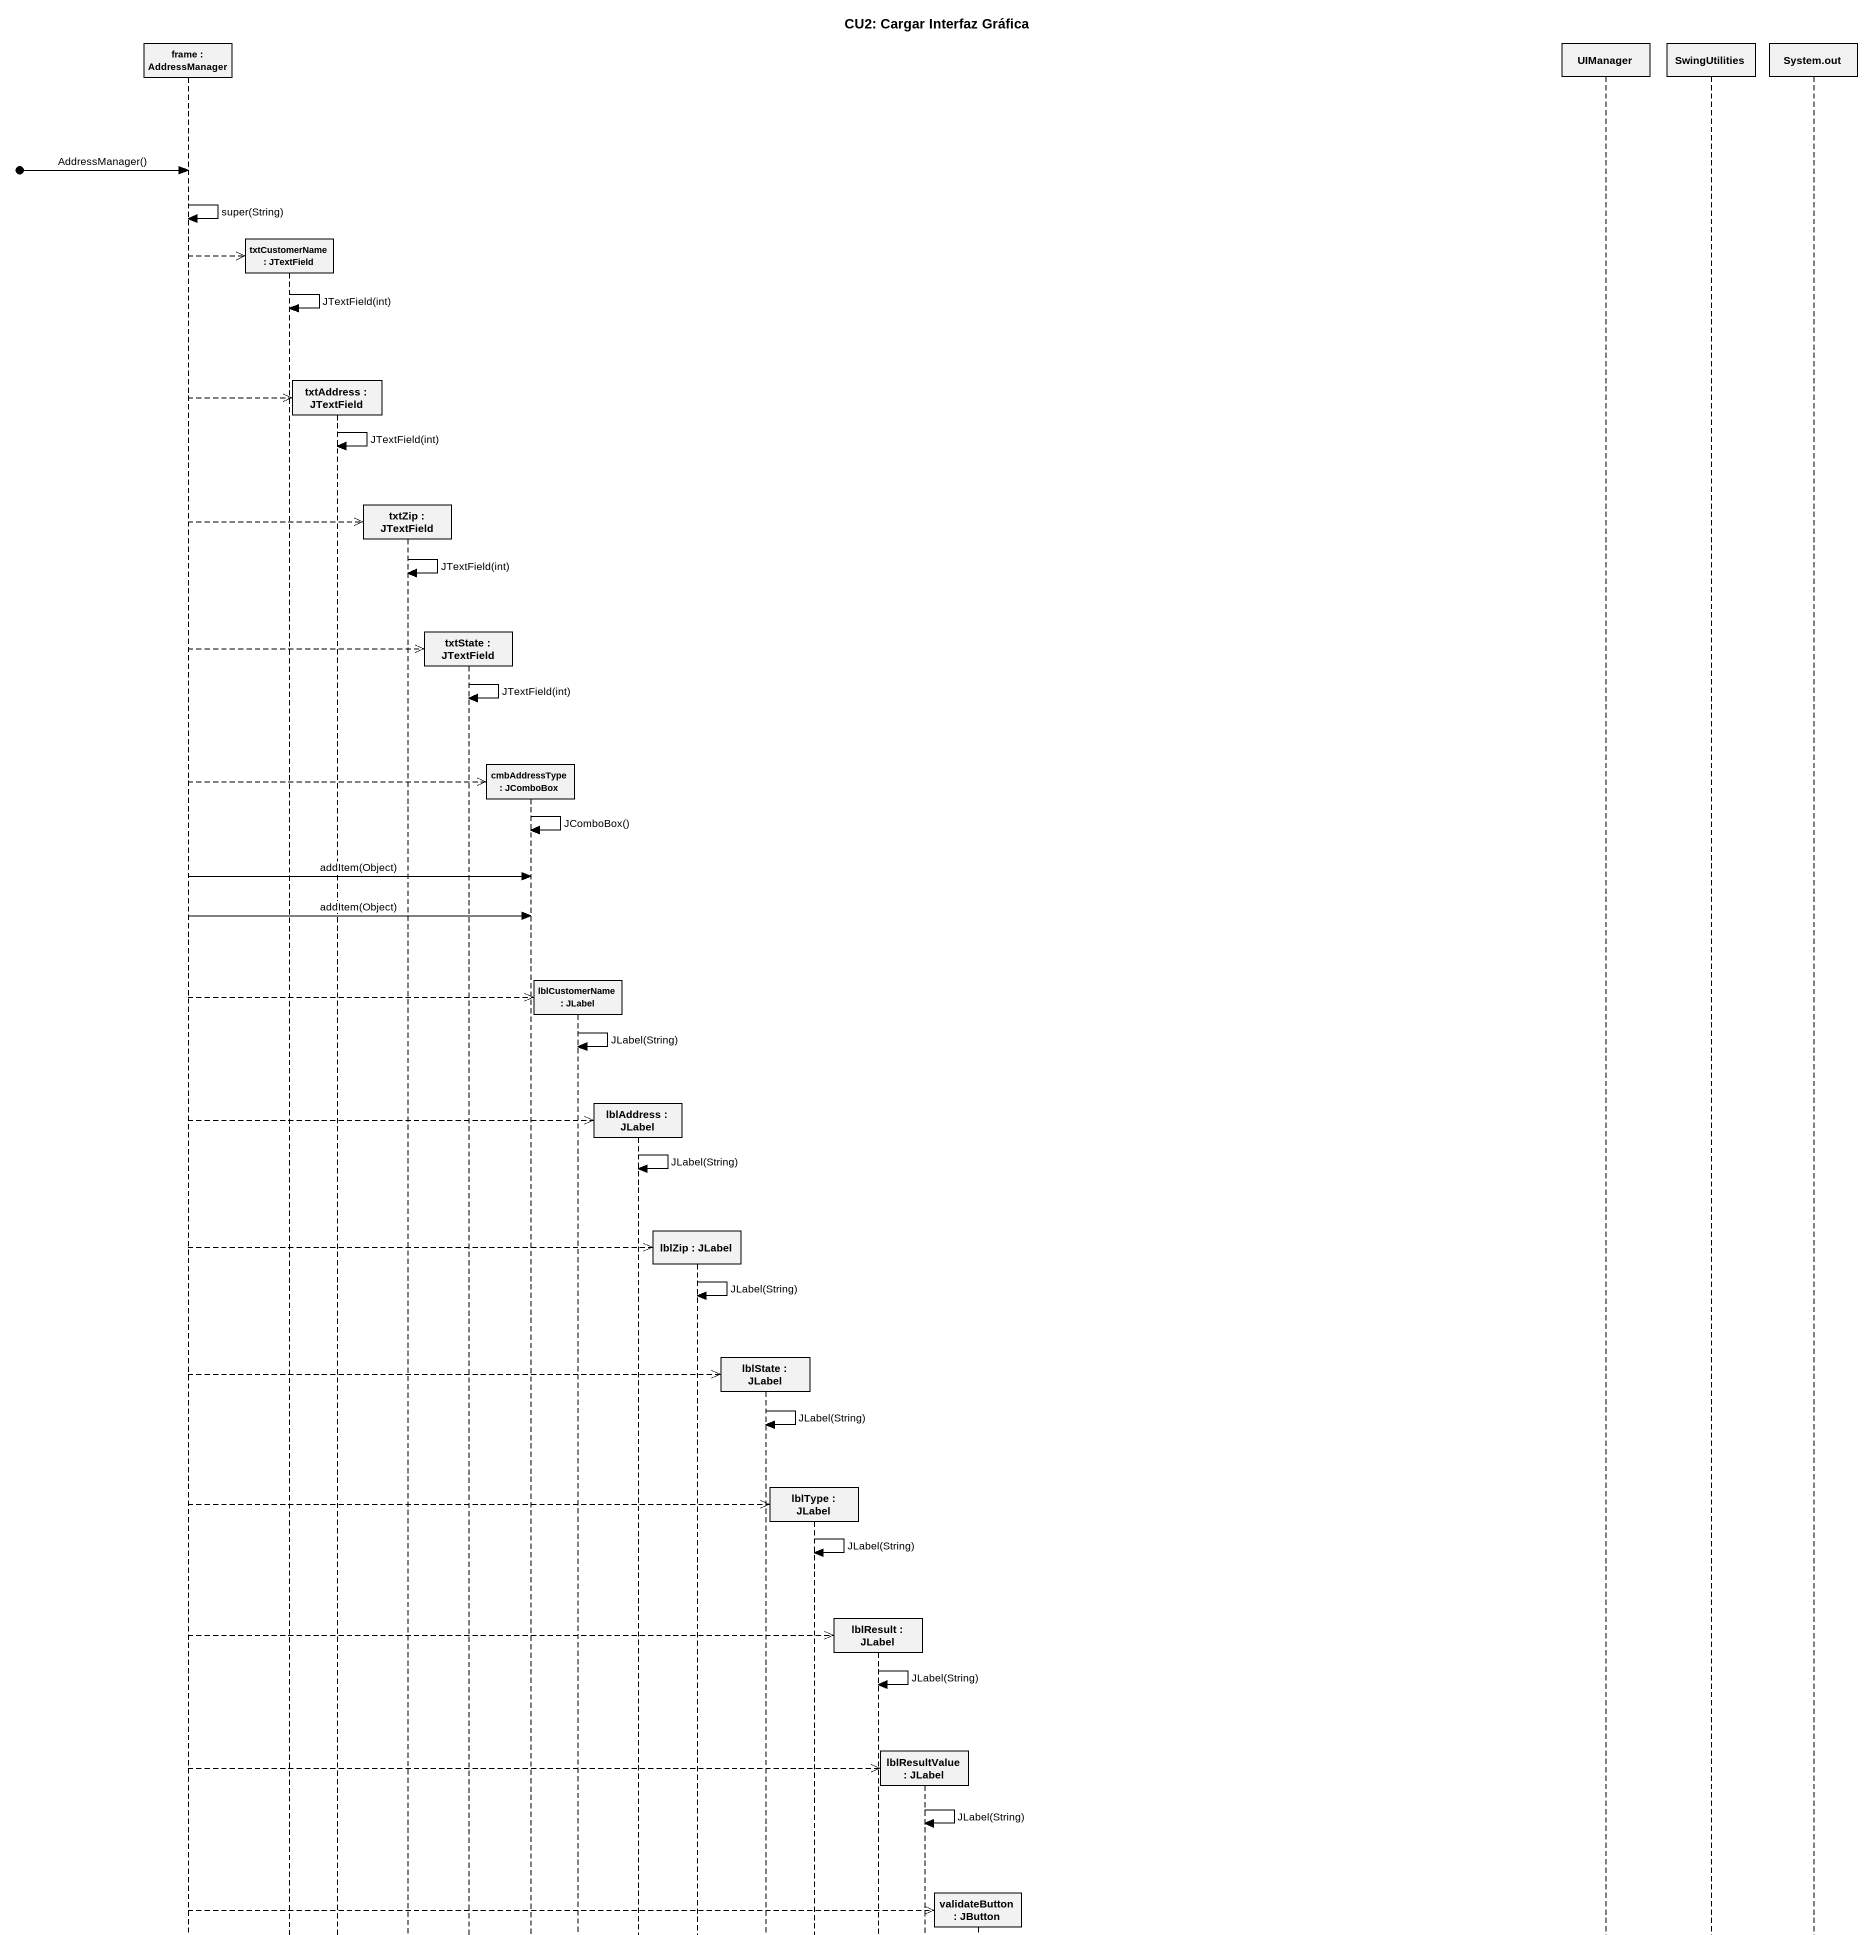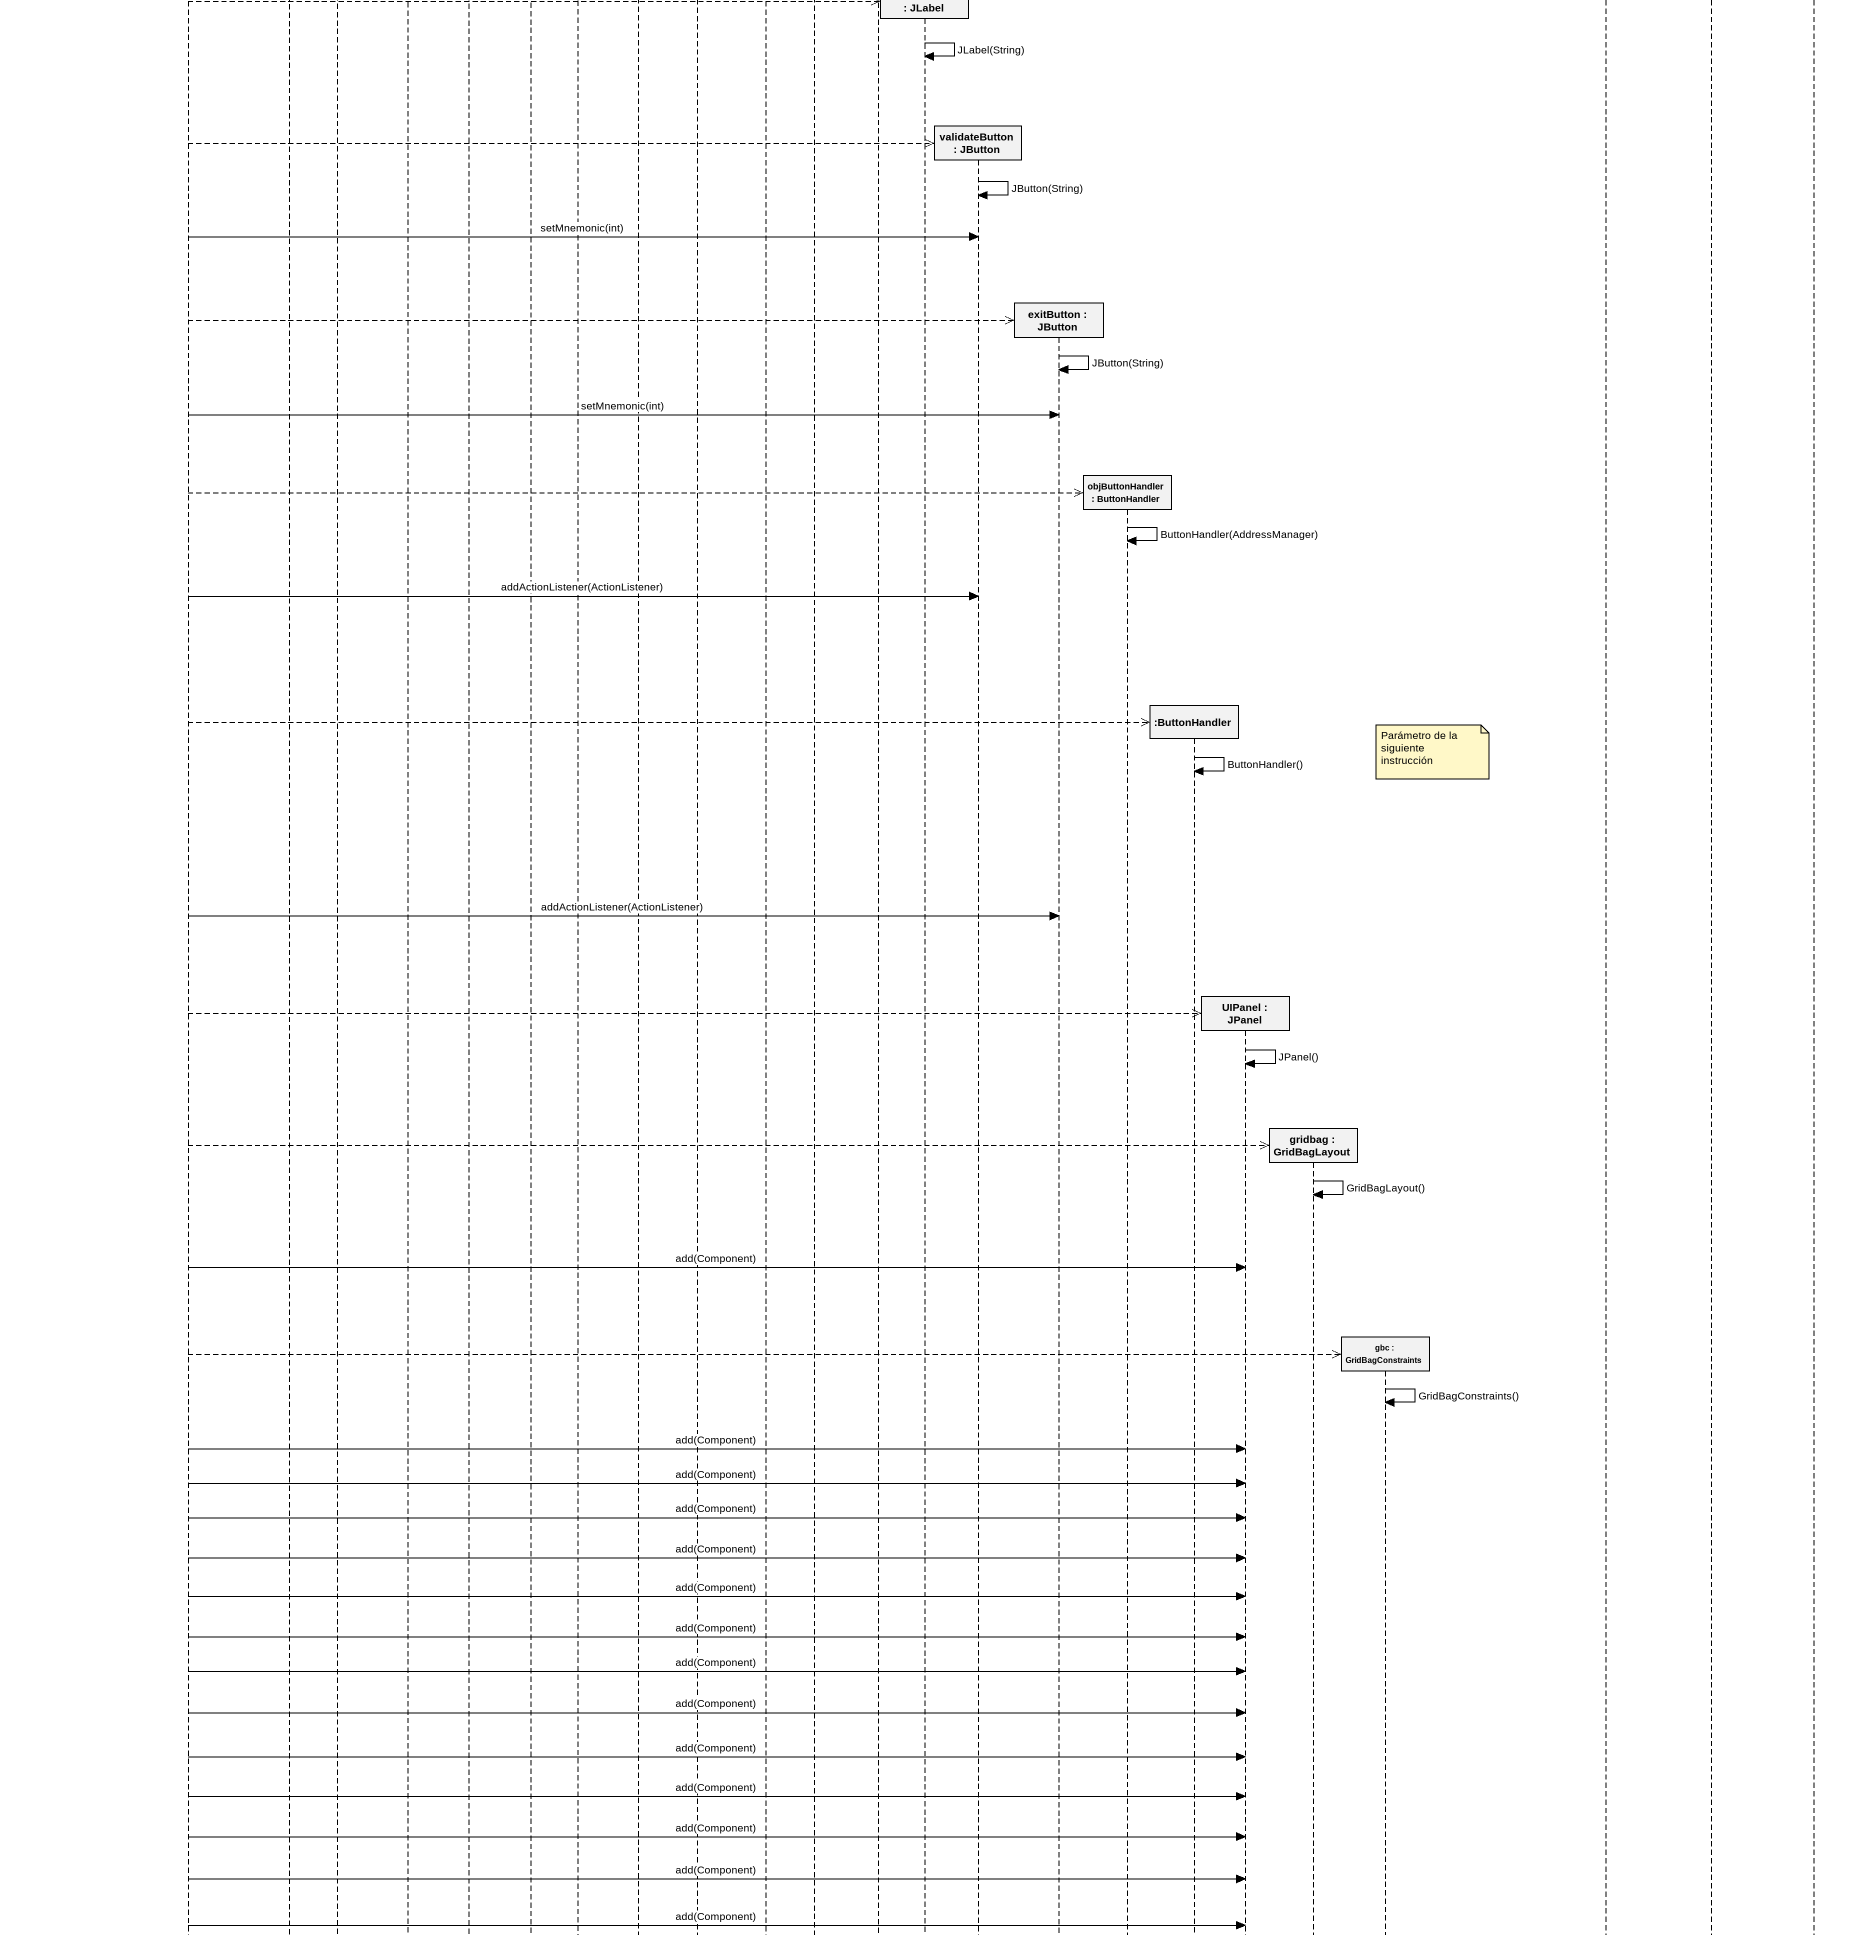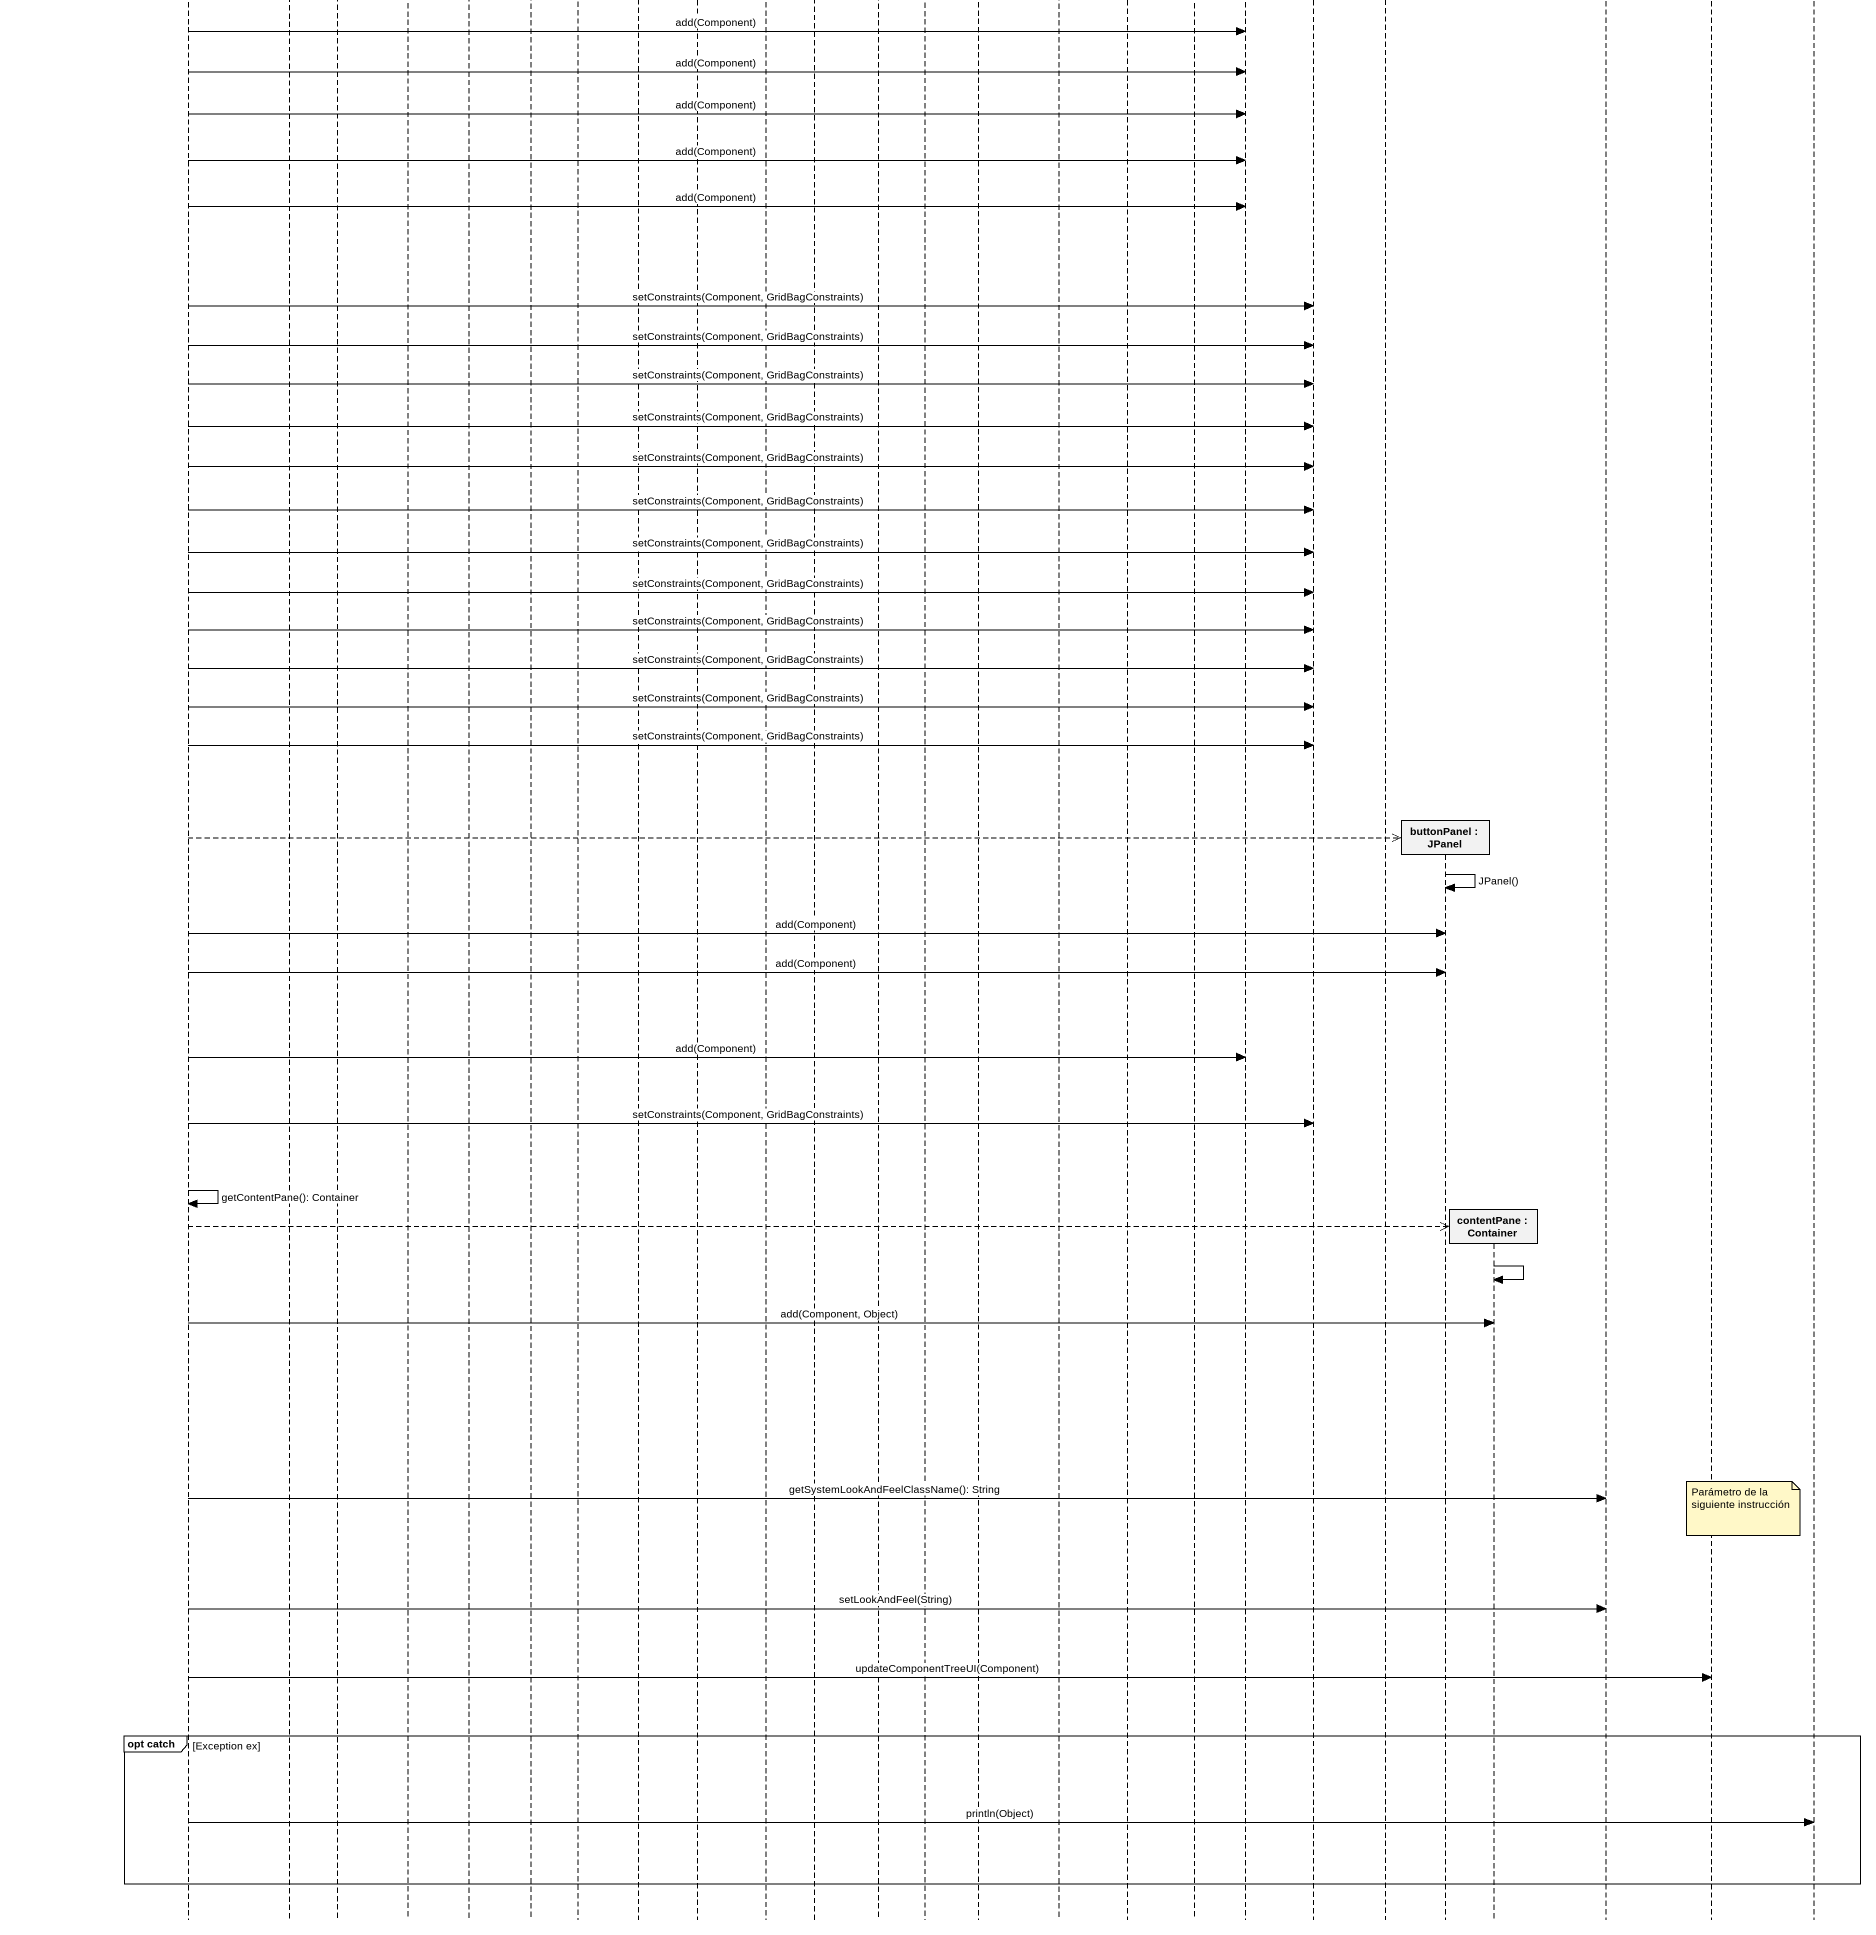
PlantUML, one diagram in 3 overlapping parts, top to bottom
@startuml
title CU2: Cargar Interfaz Gráfica
hide footbox
participant "frame : AddressManager" as frame_
participant "txtCustomerName : JTextField" as txtCustomerName
participant "txtAddress : JTextField" as txtAddress
participant "txtZip : JTextField" as txtZip
participant "txtState : JTextField" as txtState
participant "cmbAddressType : JComboBox" as cmbAddressType
participant "lblCustomerName : JLabel" as lblCustomerName
participant "lblAddress : JLabel" as lblAddress
participant "lblZip : JLabel" as lblZip
participant "lblState : JLabel" as lblState
participant "lblType : JLabel" as lblType
participant "lblResult : JLabel" as lblResult
participant "lblResultValue : JLabel" as lblResultValue
participant "validateButton : JButton" as validateButton
participant "exitButton : JButton" as exitButton
participant "objButtonHandler : ButtonHandler" as objButtonHandler
participant ":ButtonHandler" as ButtonHandler
participant "UIPanel : JPanel" as UIPanel
participant "gridbag : GridBagLayout" as gridbag
participant "gbc : GridBagConstraints" as gbc
participant "buttonPanel : JPanel" as buttonPanel
participant "contentPane : Container" as contentPane
participant UIManager
participant SwingUtilities
participant "System.out" as System_out

[o-> frame_ : AddressManager()
frame_ -> frame_ : super(String)
frame_ -->> txtCustomerName **
txtCustomerName -> txtCustomerName : JTextField(int)
frame_ -->> txtAddress **
txtAddress -> txtAddress : JTextField(int)
frame_ -->> txtZip **
txtZip -> txtZip : JTextField(int)
frame_ -->> txtState **
txtState -> txtState : JTextField(int)
frame_ -->> cmbAddressType **
cmbAddressType -> cmbAddressType : JComboBox()
frame_ -> cmbAddressType : addItem(Object)
frame_ -> cmbAddressType : addItem(Object)
frame_ -->> lblCustomerName **
lblCustomerName -> lblCustomerName : JLabel(String)
frame_ -->> lblAddress **
lblAddress -> lblAddress : JLabel(String)
frame_ -->> lblZip **
lblZip -> lblZip : JLabel(String)
frame_ -->> lblState **
lblState -> lblState : JLabel(String)
frame_ -->> lblType **
lblType -> lblType : JLabel(String)
frame_ -->> lblResult **
lblResult -> lblResult : JLabel(String)
frame_ -->> lblResultValue **
lblResultValue -> lblResultValue : JLabel(String)
frame_ -->> validateButton **
validateButton -> validateButton : JButton(String)
frame_ -> validateButton : setMnemonic(int)
frame_ -->> exitButton **
exitButton -> exitButton : JButton(String)
frame_ -> exitButton : setMnemonic(int)
frame_ -->> objButtonHandler **
objButtonHandler -> objButtonHandler : ButtonHandler(AddressManager)
frame_ -> validateButton : addActionListener(ActionListener)
frame_ -->> ButtonHandler **
note over buttonPanel : Parámetro de la siguiente instrucción
ButtonHandler -> ButtonHandler : ButtonHandler()
frame_ -> exitButton : addActionListener(ActionListener)
frame_ -->> UIPanel **
UIPanel -> UIPanel : JPanel()
frame_ -->> gridbag **
gridbag -> gridbag : GridBagLayout()
frame_ -> UIPanel : add(Component)
frame_ -->> gbc **
gbc -> gbc : GridBagConstraints()
frame_ -> UIPanel : add(Component)
frame_ -> UIPanel : add(Component)
frame_ -> UIPanel : add(Component)
frame_ -> UIPanel : add(Component)
frame_ -> UIPanel : add(Component)
frame_ -> UIPanel : add(Component)
frame_ -> UIPanel : add(Component)
frame_ -> UIPanel : add(Component)
frame_ -> UIPanel : add(Component)
frame_ -> UIPanel : add(Component)
frame_ -> UIPanel : add(Component)
frame_ -> UIPanel : add(Component)
frame_ -> UIPanel : add(Component)
frame_ -> UIPanel : add(Component)
frame_ -> gridbag : setConstraints(Component, GridBagConstraints)
frame_ -> gridbag : setConstraints(Component, GridBagConstraints)
frame_ -> gridbag : setConstraints(Component, GridBagConstraints)
frame_ -> gridbag : setConstraints(Component, GridBagConstraints)
frame_ -> gridbag : setConstraints(Component, GridBagConstraints)
frame_ -> gridbag : setConstraints(Component, GridBagConstraints)
frame_ -> gridbag : setConstraints(Component, GridBagConstraints)
frame_ -> gridbag : setConstraints(Component, GridBagConstraints)
frame_ -> gridbag : setConstraints(Component, GridBagConstraints)
frame_ -> gridbag : setConstraints(Component, GridBagConstraints)
frame_ -> gridbag : setConstraints(Component, GridBagConstraints)
frame_ -> gridbag : setConstraints(Component, GridBagConstraints)
frame_ -->> buttonPanel **
buttonPanel -> buttonPanel : JPanel()
frame_ -> buttonPanel : add(Component)
frame_ -> buttonPanel : add(Component)
frame_ -> UIPanel : add(Component)
frame_ -> gridbag : setConstraints(Component, GridBagConstraints)
frame_ -> frame_ : getContentPane(): Container
frame_ -->> contentPane **
contentPane -> contentPane
frame_ -> contentPane : add(Component, Object)
frame_ -> UIManager : getSystemLookAndFeelClassName(): String
note over SwingUtilities : Parámetro de la siguiente instrucción
frame_ -> UIManager : setLookAndFeel(String)
frame_ -> SwingUtilities : updateComponentTreeUI(Component)
group opt catch [Exception ex]
  frame_ -> System_out : println(Object)
end
@enduml
